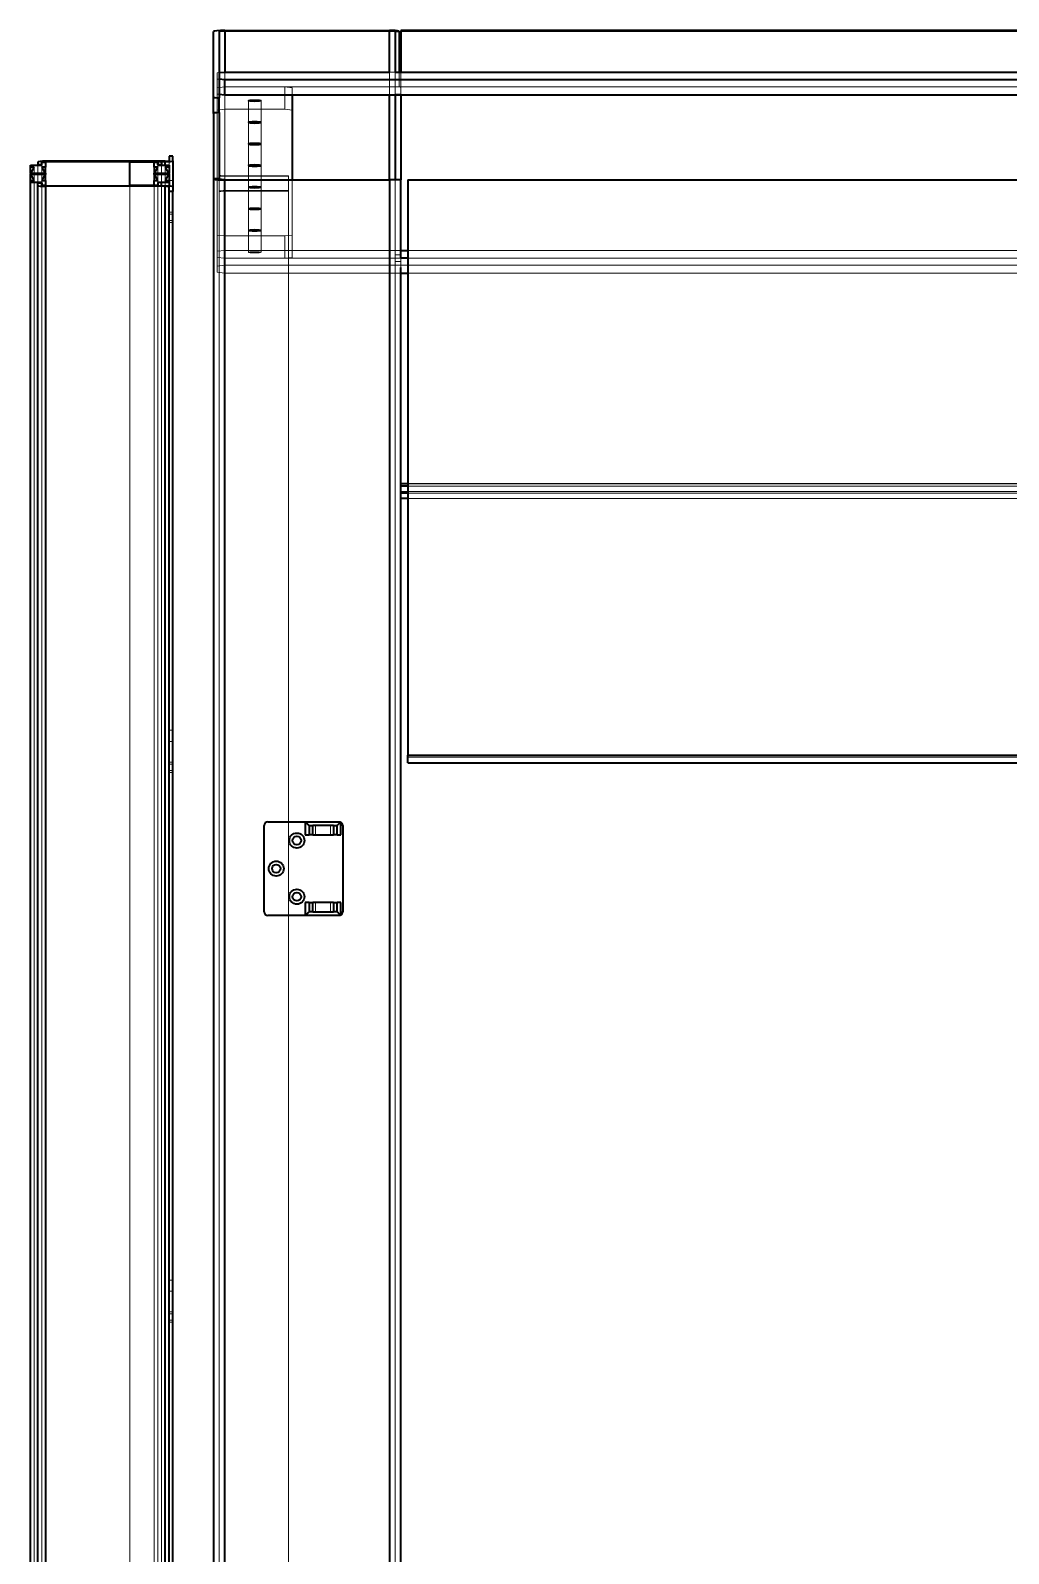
# Model space of a CAD drawing. Header units: millimetres. Extents: x 6115 to 12360, y 7255 to 12668.
# Drawn here: x 6127 to 6649, y 9591 to 10404 of the extents above; entities that cross this region are included whole.
import ezdxf

# ---------------------------------------------------------------- set-up
doc = ezdxf.new("R2010")
doc.units = ezdxf.units.MM
doc.layers.add('外形線', color=7, linetype='Continuous', lineweight=50)

msp = doc.modelspace()

# ---------------------------------------------------------------- linework, layer by layer
at = {"layer": '外形線', "linetype": 'Continuous', "lineweight": 35}
for p, q in [((6224.61, 10368.64), (6224.61, 10403.45)), ((6227.61, 10403.45), (6227.61, 10368.09)), ((6230.61, 10404.07), (6318.61, 10404.07)), ((6230.61, 10403.76), (6230.61, 10381.88)), ((6318.61, 10403.76), (6230.61, 10403.76)), ((6318.61, 10381.88), (6318.61, 10403.76)), ((6321.61, 10403.76), (6323.8, 10403.76)), ((6321.61, 10403.45), (6321.61, 10403.76)), ((6321.61, 10403.45), (6321.61, 10381.57)), ((6323.8, 10403.76), (6323.8, 10381.88)), ((7065.61, 10404.07), (6324.61, 10404.07)), ((6324.61, 10404.07), (6324.61, 10403.76)), ((6324.61, 10403.76), (6324.61, 10381.88)), ((7065.61, 10403.76), (6324.61, 10403.76)), ((6227.61, 10381.57), (6230.61, 10381.88)), ((6230.61, 10381.88), (6318.61, 10381.88)), ((6321.61, 10381.88), (7068.61, 10381.88)), ((6230.61, 10377.7), (6227.61, 10378.01)), ((7157.61, 10377.7), (6230.61, 10377.7)), ((6230.61, 10369.74), (6230.61, 10377.7)), ((6224.61, 10359.75), (6224.61, 10368.64)), ((6227.61, 10370.06), (6230.61, 10369.74)), ((6227.61, 10360.29), (6227.61, 10368.09)), ((6230.61, 10369.74), (7157.61, 10369.74)), ((6266.61, 10369.74), (6266.61, 10324.32)), ((6318.61, 10324.32), (6318.61, 10369.74)), ((6321.61, 10369.74), (6321.61, 10324.32)), ((6324.61, 10369.74), (6324.61, 10324.32)), ((6224.61, 10359.75), (6224.61, 10324.95)), ((6227.61, 10360.29), (6227.61, 10324.95)), ((6126.9, 10331.15), (6126.9, 10332.2)), ((6126.9, 10332.2), (6132.9, 10332.2)), ((6126.9, 10328.01), (6126.9, 10331.15)), ((6128.9, 10331.15), (6126.9, 10331.15)), ((6126.9, 10327.18), (6128.9, 10331.15)), ((6130.9, 10333.87), (6130.9, 10332.51)), ((6130.9, 10332.51), (6130.9, 10332.2)), ((6130.9, 10332.51), (6132.9, 10332.51)), ((6132.9, 10332.51), (6132.9, 10333.87)), ((6132.9, 10332.2), (6132.9, 10333.76)), ((6132.9, 10333.76), (6134.9, 10333.76)), ((6134.9, 10331.15), (6132.9, 10331.15)), ((6132.9, 10331.15), (6134.9, 10327.18)), ((6198.9, 10334.29), (6134.9, 10334.29)), ((6134.9, 10334.08), (6198.9, 10334.08)), ((6134.9, 10334.08), (6134.9, 10333.76)), ((6134.9, 10333.76), (6134.9, 10331.15)), ((6134.9, 10328.01), (6134.9, 10331.15)), ((6179.9, 10333.87), (6179.9, 10334.08)), ((6179.9, 10334.08), (6192.9, 10334.08)), ((6192.9, 10333.87), (6179.9, 10333.87)), ((6179.9, 10321.32), (6179.9, 10333.87)), ((6192.9, 10333.76), (6192.9, 10333.87)), ((6192.9, 10333.76), (6194.9, 10333.76)), ((6192.9, 10331.15), (6192.9, 10333.76)), ((6192.9, 10331.15), (6192.9, 10328.01)), ((6194.9, 10331.15), (6192.9, 10331.15)), ((6192.9, 10327.18), (6194.9, 10331.15)), ((6194.9, 10333.76), (6194.9, 10332.2)), ((6194.9, 10332.3), (6194.9, 10333.66)), ((6196.9, 10332.3), (6194.9, 10332.3)), ((6194.9, 10332.2), (6200.9, 10332.2)), ((6196.9, 10333.66), (6196.9, 10332.3)), ((6196.9, 10332.2), (6196.9, 10332.3)), ((6198.9, 10332.2), (6198.9, 10334.08)), ((6200.9, 10331.15), (6198.9, 10331.15)), ((6198.9, 10331.15), (6200.9, 10327.18)), ((6202.9, 10337), (6200.9, 10337)), ((6200.9, 10337), (6200.9, 10334.5)), ((6200.9, 10332.2), (6200.9, 10331.15)), ((6200.9, 10331.15), (6200.9, 10328.01)), ((6202.9, 10334.5), (6202.9, 10337)), ((6202.9, 10334.5), (6202.9, 10320.69)), ((6128.9, 10324.03), (6126.9, 10328.01)), ((6126.9, 10328.01), (6126.9, 10327.18)), ((6126.9, 10328.01), (6134.9, 10328.01)), ((6126.9, 10324.03), (6126.9, 10327.18)), ((6134.9, 10327.18), (6126.9, 10327.18)), ((6126.9, 10322.99), (6126.9, 10324.03)), ((6126.9, 10324.03), (6128.9, 10324.03)), ((6126.9, 7664.79), (6126.9, 10322.99)), ((6132.9, 10322.99), (6126.9, 10322.99)), ((6130.9, 10321.32), (6130.9, 10322.68)), ((6130.9, 10322.68), (6132.9, 10322.68)), ((6134.9, 10328.01), (6132.9, 10324.03)), ((6132.9, 10324.03), (6134.9, 10324.03)), ((6132.9, 10321.42), (6132.9, 10322.99)), ((6132.9, 10322.68), (6132.9, 10321.32)), ((6134.9, 10328.01), (6134.9, 10327.18)), ((6134.9, 10324.03), (6134.9, 10327.18)), ((6134.9, 10324.03), (6134.9, 10321.42)), ((6194.9, 10324.03), (6192.9, 10328.01)), ((6192.9, 10328.01), (6200.9, 10328.01)), ((6192.9, 10327.18), (6192.9, 10328.01)), ((6192.9, 10327.18), (6192.9, 10324.03)), ((6200.9, 10327.18), (6192.9, 10327.18)), ((6192.9, 10321.42), (6192.9, 10324.03)), ((6192.9, 10324.03), (6194.9, 10324.03)), ((6194.9, 10322.99), (6194.9, 10321.42)), ((6200.9, 10322.99), (6194.9, 10322.99)), ((6194.9, 10322.88), (6194.9, 10321.53)), ((6196.9, 10322.88), (6194.9, 10322.88)), ((6196.9, 10321.53), (6196.9, 10322.88)), ((6200.9, 10328.01), (6198.9, 10324.03)), ((6198.9, 10324.03), (6200.9, 10324.03)), ((6200.9, 10327.18), (6200.9, 10328.01)), ((6200.9, 10327.18), (6200.9, 10324.03)), ((6200.9, 10324.03), (6200.9, 10322.99)), ((6200.9, 10322.99), (6200.9, 10321.05)), ((6224.61, 10324.95), (6224.61, 7626.32)), ((6227.61, 10324.95), (6224.61, 10324.95)), ((6224.61, 10324.95), (6224.61, 10324.95)), ((6230.61, 7626.32), (6230.61, 10324.32)), ((6230.61, 10324.32), (6318.61, 10324.32)), ((6318.61, 10324.32), (6318.61, 7626.32)), ((6324.61, 10324.32), (6318.61, 10324.32)), ((6324.61, 10282.6), (6324.61, 10324.32)), ((6328.28, 10324.32), (6328.28, 10017.32)), ((6328.28, 10324.32), (7069.28, 10324.32)), ((6130.9, 7665.42), (6130.9, 10321.32)), ((6134.9, 10321.42), (6132.9, 10321.42)), ((6134.9, 10321.42), (6134.9, 10321.11)), ((6134.9, 10321.11), (6198.9, 10321.11)), ((6198.9, 10320.9), (6134.9, 10320.9)), ((6134.9, 10320.9), (6134.9, 7666.05)), ((6192.9, 10321.32), (6179.9, 10321.32)), ((6179.9, 10321.32), (6179.9, 10321.11)), ((6179.9, 10321.11), (6192.9, 10321.11)), ((6192.9, 10321.32), (6192.9, 10321.42)), ((6194.9, 10321.42), (6192.9, 10321.42)), ((6196.9, 10321.53), (6196.9, 10321.11)), ((6198.9, 7819.71), (6198.9, 10320.9)), ((6200.9, 10318.18), (6200.9, 10320.69)), ((6202.9, 10318.18), (6200.9, 10318.18)), ((6200.9, 7819.71), (6200.9, 10318.18)), ((6202.9, 10320.69), (6202.9, 10318.18)), ((6202.9, 7819.71), (6202.9, 10318.18)), ((6328.28, 10282.55), (6324.58, 10282.55)), ((6324.61, 10286.73), (6328.28, 10286.73)), ((6324.61, 7630.18), (6324.61, 10277.56)), ((6324.61, 10274.59), (6328.28, 10274.59)), ((6328.28, 10162.09), (6324.61, 10162.09)), ((6328.28, 10160.99), (6324.61, 10160.99)), ((6328.28, 10157.23), (6324.61, 10157.23)), ((6328.28, 10154.24), (6324.61, 10154.24)), ((6328.28, 10013.32), (6328.28, 10017.32)), ((6328.28, 10017.32), (7069.28, 10017.32)), ((6328.28, 10013.32), (7065.95, 10013.32)), ((6253.61, 9981.82), (6273.61, 9981.82)), ((6273.61, 9981.82), (6273.61, 9974.82)), ((6273.61, 9981.82), (6291.61, 9981.82)), ((6292.61, 9974.82), (6292.61, 9981.55)), ((6251.61, 9933.82), (6251.61, 9979.82)), ((6273.61, 9974.82), (6275.61, 9974.82)), ((6275.61, 9979.82), (6275.61, 9974.82)), ((6275.61, 9979.82), (6277.61, 9979.82)), ((6277.61, 9974.82), (6275.61, 9974.82)), ((6277.61, 9974.82), (6277.61, 9979.82)), ((6288.61, 9979.82), (6277.61, 9979.82)), ((6277.61, 9974.82), (6288.61, 9974.82)), ((6288.61, 9979.82), (6290.61, 9979.82)), ((6288.61, 9979.82), (6288.61, 9974.82)), ((6290.61, 9974.82), (6288.61, 9974.82)), ((6290.61, 9974.82), (6290.61, 9979.82)), ((6290.61, 9974.82), (6292.61, 9974.82)), ((6293.61, 9979.82), (6293.61, 9933.82)), ((6273.61, 9931.82), (6253.61, 9931.82)), ((6275.61, 9938.82), (6273.61, 9938.82)), ((6273.61, 9938.82), (6273.61, 9931.82)), ((6291.61, 9931.82), (6273.61, 9931.82)), ((6275.61, 9938.82), (6275.61, 9933.82)), ((6275.61, 9938.82), (6277.61, 9938.82)), ((6277.61, 9933.82), (6275.61, 9933.82)), ((6288.61, 9938.82), (6277.61, 9938.82)), ((6277.61, 9933.82), (6277.61, 9938.82)), ((6277.61, 9933.82), (6288.61, 9933.82)), ((6288.61, 9938.82), (6288.61, 9933.82)), ((6288.61, 9938.82), (6290.61, 9938.82)), ((6290.61, 9933.82), (6288.61, 9933.82)), ((6290.61, 9933.82), (6290.61, 9938.82)), ((6292.61, 9938.82), (6290.61, 9938.82)), ((6292.61, 9932.08), (6292.61, 9938.82))]:
    msp.add_line(p, q, dxfattribs=at).dxf.unprotected_set("ltscale", 0)
at = {"layer": '外形線', "linetype": 'Continuous', "lineweight": 18}
for p, q in [((6230.61, 10403.76), (6230.61, 10404.07)), ((6318.61, 10404.07), (6318.61, 10403.76)), ((6226.61, 10381.46), (6227.61, 10381.57)), ((6226.61, 10378.12), (6226.61, 10381.46)), ((6230.61, 10381.88), (6230.61, 10377.7)), ((6230.61, 10381.88), (6230.61, 10377.7)), ((6318.61, 10369.74), (6318.61, 10381.88)), ((6318.61, 10381.88), (6321.61, 10381.88)), ((6321.61, 10381.57), (6321.61, 10373.61)), ((6323.8, 10381.88), (6323.8, 10373.92)), ((6324.61, 10381.88), (6324.61, 10373.61)), ((6226.61, 10378.12), (6226.61, 10370.16)), ((6227.61, 10378.01), (6226.61, 10378.12)), ((6226.61, 10373.51), (6230.61, 10373.92)), ((6230.61, 10373.92), (6226.61, 10373.51)), ((6230.61, 10373.92), (6262.61, 10373.92)), ((7157.61, 10373.92), (6230.61, 10373.92)), ((6262.61, 10361.99), (6262.61, 10373.92)), ((6262.61, 10373.92), (6266.61, 10373.51)), ((6266.61, 10373.51), (6266.61, 10369.74)), ((6323.8, 10373.92), (6321.61, 10373.92)), ((6321.61, 10370.06), (6321.61, 10373.61)), ((6324.61, 10373.61), (6324.61, 10370.06)), ((6226.61, 10294.9), (6226.61, 10370.16)), ((6226.61, 10370.16), (6227.61, 10370.06)), ((6230.61, 10369.74), (6230.61, 10326.55)), ((6230.61, 10369.74), (6230.61, 10361.99)), ((6243.21, 10355.11), (6243.21, 10366.61)), ((6250.01, 10355.11), (6250.01, 10366.61)), ((6321.61, 10370.06), (6321.61, 10369.74)), ((6324.61, 10370.06), (6321.61, 10370.06)), ((6324.61, 10370.06), (6324.61, 10369.74)), ((6230.61, 10361.99), (6226.61, 10361.57)), ((6262.61, 10361.99), (6230.61, 10361.99)), ((6243.21, 10343.61), (6243.21, 10355.11)), ((6250.01, 10343.61), (6250.01, 10355.11)), ((6266.61, 10361.57), (6262.61, 10361.99)), ((6243.21, 10332.11), (6243.21, 10343.61)), ((6250.01, 10332.11), (6250.01, 10343.61)), ((6128.9, 10324.03), (6128.9, 10331.15)), ((6130.9, 10332.2), (6130.9, 10322.68)), ((6132.9, 10331.15), (6132.9, 10332.2)), ((6132.9, 10331.15), (6132.9, 10324.03)), ((6134.9, 10334.08), (6134.9, 10334.29)), ((6192.9, 10334.08), (6192.9, 10333.87)), ((6194.9, 10332.2), (6194.9, 10331.15)), ((6194.9, 10324.03), (6194.9, 10331.15)), ((6196.9, 10322.88), (6196.9, 10332.2)), ((6198.9, 10334.29), (6198.9, 10334.08)), ((6198.9, 10331.15), (6198.9, 10332.2)), ((6198.9, 10331.15), (6198.9, 10324.03)), ((6200.9, 10332.2), (6200.9, 10334.5)), ((6243.21, 10320.61), (6243.21, 10332.11)), ((6250.01, 10320.61), (6250.01, 10332.11)), ((6128.9, 10324.03), (6128.9, 7653.74)), ((6132.9, 10322.99), (6132.9, 10324.03)), ((6194.9, 10324.03), (6194.9, 10322.99)), ((6198.9, 10321.11), (6198.9, 10324.03)), ((6202.9, 10324.04), (6200.9, 10324.04)), ((6227.61, 7489.32), (6227.61, 10324.95)), ((6230.61, 10326.24), (6230.61, 10326.55)), ((6230.61, 10326.55), (6264.61, 10326.55)), ((6230.61, 10326.24), (6230.61, 10324.32)), ((6264.61, 10326.24), (6230.61, 10326.24)), ((6264.61, 10326.55), (6264.61, 10326.24)), ((6264.61, 10326.24), (6264.61, 10318.61)), ((6266.61, 10324.32), (6266.61, 10294.9)), ((6321.61, 10324.32), (6321.61, 10280.74)), ((6132.9, 10321.32), (6132.9, 7651.03)), ((6134.9, 10320.9), (6134.9, 10321.11)), ((6179.9, 10321.11), (6179.9, 7650.82)), ((6192.9, 10321.32), (6192.9, 10321.11)), ((6192.9, 7650.82), (6192.9, 10321.11)), ((6194.9, 7651.13), (6194.9, 10321.42)), ((6196.9, 10321.11), (6196.9, 7651.23)), ((6198.9, 10321.11), (6198.9, 10320.9)), ((6200.9, 10321.05), (6200.9, 10320.69)), ((6202.9, 10318.04), (6200.9, 10318.04)), ((6264.61, 10318.61), (6230.61, 10318.61)), ((6230.61, 10318.3), (6264.61, 10318.3)), ((6243.21, 10309.12), (6243.21, 10320.61)), ((6250.01, 10309.12), (6250.01, 10320.61)), ((6264.61, 10318.3), (6264.61, 10318.61)), ((6264.61, 7752.55), (6264.61, 10318.3)), ((6202.9, 10307.08), (6200.9, 10307.08)), ((6202.9, 10307.07), (6200.9, 10307.07)), ((6202.9, 10306.02), (6200.9, 10306.02)), ((6243.21, 10297.62), (6243.21, 10309.12)), ((6250.01, 10297.62), (6250.01, 10309.12)), ((6202.9, 10302.59), (6200.9, 10302.59)), ((6202.9, 10301.55), (6200.9, 10301.55)), ((6202.9, 10301.54), (6200.9, 10301.54)), ((6243.21, 10285.68), (6243.21, 10297.62)), ((6250.01, 10285.68), (6250.01, 10297.62)), ((6230.61, 10294.48), (6226.61, 10294.9)), ((6226.61, 10294.9), (6226.61, 10282.97)), ((6262.61, 10294.48), (6230.61, 10294.48)), ((6266.61, 10294.9), (6262.61, 10294.48)), ((6262.61, 10294.48), (6262.61, 10282.55)), ((6266.61, 10282.97), (6266.61, 10294.9)), ((6226.61, 10286.31), (6230.61, 10286.73)), ((6226.61, 10282.97), (6230.61, 10282.55)), ((6226.61, 10282.97), (6226.61, 10275.01)), ((6230.61, 10282.55), (6226.61, 10282.97)), ((6230.61, 10286.73), (6324.61, 10286.73)), ((6230.61, 10282.55), (6262.61, 10282.55)), ((6324.58, 10282.55), (6230.61, 10282.55)), ((6262.61, 10282.55), (6266.61, 10282.97)), ((6324.61, 10284.32), (6321.61, 10284.32)), ((6324.61, 10280.74), (6324.61, 10282.6)), ((6328.28, 10286.73), (7157.61, 10286.73)), ((7157.61, 10282.55), (6328.28, 10282.55)), ((6230.61, 10278.77), (6226.61, 10278.35)), ((6226.61, 10275.01), (6230.61, 10274.59)), ((7157.61, 10278.77), (6230.61, 10278.77)), ((6230.61, 10274.59), (6324.61, 10274.59)), ((6321.61, 10280.74), (6321.61, 7630.18)), ((6324.61, 10280.74), (6321.61, 10280.74)), ((6324.61, 10277.56), (6324.61, 10280.74)), ((6328.28, 10274.59), (7157.61, 10274.59)), ((7065.61, 10162.4), (6324.61, 10162.4)), ((7065.61, 10162.09), (6328.28, 10162.09)), ((7065.61, 10160.99), (6328.28, 10160.99)), ((7065.61, 10158.01), (6324.61, 10158.01)), ((7065.61, 10157.23), (6328.28, 10157.23)), ((7065.61, 10154.24), (6328.28, 10154.24)), ((6202.9, 10030.66), (6200.9, 10030.66)), ((6202.9, 10024.66), (6200.9, 10024.66)), ((6202.9, 10013.7), (6200.9, 10013.7)), ((6202.9, 10013.68), (6200.9, 10013.68)), ((6328.28, 10016.32), (7069.28, 10016.32)), ((6202.9, 10012.64), (6200.9, 10012.64)), ((6202.9, 10009.21), (6200.9, 10009.21)), ((6202.9, 10008.16), (6200.9, 10008.16)), ((6202.9, 10008.15), (6200.9, 10008.15)), ((6279.11, 9979.82), (6279.11, 9974.82)), ((6287.11, 9979.82), (6287.11, 9974.82)), ((6279.11, 9938.82), (6279.11, 9933.82)), ((6287.11, 9938.82), (6287.11, 9933.82)), ((6202.9, 9737.27), (6200.9, 9737.27)), ((6202.9, 9731.27), (6200.9, 9731.27)), ((6202.9, 9720.31), (6200.9, 9720.31)), ((6202.9, 9720.3), (6200.9, 9720.3)), ((6202.9, 9719.26), (6200.9, 9719.26)), ((6202.9, 9715.83), (6200.9, 9715.83)), ((6202.9, 9714.78), (6200.9, 9714.78)), ((6202.9, 9714.77), (6200.9, 9714.77))]:
    msp.add_line(p, q, dxfattribs=at).dxf.unprotected_set("ltscale", 0)
at = {"layer": '外形線', "linetype": 'Continuous', "lineweight": 35}
for points in [[(6224.61, 10324.95), (6224.62, 10324.91), (6224.66, 10324.86), (6224.72, 10324.82), (6224.81, 10324.78), (6224.92, 10324.75), (6225.06, 10324.71), (6225.22, 10324.67), (6225.41, 10324.64), (6225.61, 10324.6), (6225.84, 10324.57), (6226.09, 10324.54), (6226.36, 10324.51), (6226.64, 10324.49), (6226.95, 10324.46), (6227.27, 10324.44), (6227.6, 10324.42), (6227.95, 10324.4), (6228.3, 10324.38), (6228.67, 10324.36), (6229.05, 10324.35), (6229.43, 10324.33), (6229.82, 10324.32), (6230.21, 10324.32), (6230.61, 10324.32)], [(6230.61, 10324.32), (6230.41, 10324.32), (6230.21, 10324.33), (6230.01, 10324.34), (6229.82, 10324.35), (6229.63, 10324.37), (6229.45, 10324.4), (6229.27, 10324.42), (6229.1, 10324.45), (6228.93, 10324.48), (6228.77, 10324.51), (6228.62, 10324.54), (6228.48, 10324.57), (6228.35, 10324.6), (6228.22, 10324.64), (6228.11, 10324.67), (6228.01, 10324.71), (6227.91, 10324.74), (6227.83, 10324.78), (6227.76, 10324.81), (6227.71, 10324.84), (6227.66, 10324.87), (6227.63, 10324.9), (6227.61, 10324.92), (6227.61, 10324.95)], [(6273.61, 9981.82), (6273.72, 9981.7), (6273.83, 9981.59), (6273.94, 9981.48), (6274.06, 9981.37), (6274.17, 9981.25), (6274.28, 9981.14), (6274.39, 9981.03), (6274.49, 9980.93), (6274.6, 9980.82), (6274.7, 9980.72), (6274.81, 9980.62), (6274.9, 9980.52), (6275, 9980.42), (6275.09, 9980.33), (6275.18, 9980.25), (6275.26, 9980.16), (6275.33, 9980.09), (6275.4, 9980.02), (6275.46, 9979.96), (6275.51, 9979.91), (6275.55, 9979.87), (6275.58, 9979.84), (6275.6, 9979.82), (6275.61, 9979.82)], [(6290.61, 9979.82), (6290.61, 9979.82), (6290.63, 9979.84), (6290.65, 9979.86), (6290.69, 9979.9), (6290.73, 9979.94), (6290.79, 9980), (6290.85, 9980.06), (6290.91, 9980.13), (6290.99, 9980.2), (6291.06, 9980.28), (6291.15, 9980.36), (6291.23, 9980.44), (6291.32, 9980.53), (6291.41, 9980.62), (6291.51, 9980.72), (6291.61, 9980.82), (6291.7, 9980.92), (6291.8, 9981.02), (6291.91, 9981.12), (6292.01, 9981.22), (6292.11, 9981.32), (6292.22, 9981.43), (6292.32, 9981.53), (6292.43, 9981.64)], [(6291.61, 9981.82), (6291.64, 9981.82), (6291.67, 9981.82), (6291.71, 9981.81), (6291.74, 9981.81), (6291.78, 9981.81), (6291.81, 9981.81), (6291.85, 9981.8), (6291.88, 9981.8), (6291.92, 9981.79), (6291.95, 9981.79), (6291.99, 9981.78), (6292.02, 9981.77), (6292.06, 9981.76), (6292.09, 9981.76), (6292.12, 9981.75), (6292.16, 9981.74), (6292.19, 9981.73), (6292.23, 9981.72), (6292.26, 9981.71), (6292.3, 9981.69), (6292.33, 9981.68), (6292.36, 9981.67), (6292.4, 9981.65), (6292.43, 9981.64)], [(6292.43, 9981.64), (6292.44, 9981.64), (6292.44, 9981.63), (6292.45, 9981.63), (6292.46, 9981.63), (6292.47, 9981.62), (6292.47, 9981.62), (6292.48, 9981.61), (6292.49, 9981.61), (6292.5, 9981.61), (6292.5, 9981.6), (6292.51, 9981.6), (6292.52, 9981.6), (6292.53, 9981.59), (6292.53, 9981.59), (6292.54, 9981.58), (6292.55, 9981.58), (6292.56, 9981.58), (6292.56, 9981.57), (6292.57, 9981.57), (6292.58, 9981.56), (6292.58, 9981.56), (6292.59, 9981.56), (6292.6, 9981.55), (6292.61, 9981.55)], [(6273.61, 9931.82), (6273.72, 9931.93), (6273.83, 9932.04), (6273.94, 9932.16), (6274.06, 9932.27), (6274.17, 9932.38), (6274.28, 9932.49), (6274.39, 9932.6), (6274.49, 9932.71), (6274.6, 9932.81), (6274.7, 9932.92), (6274.81, 9933.02), (6274.9, 9933.11), (6275, 9933.21), (6275.09, 9933.3), (6275.18, 9933.39), (6275.26, 9933.47), (6275.33, 9933.54), (6275.4, 9933.61), (6275.46, 9933.67), (6275.51, 9933.72), (6275.55, 9933.76), (6275.58, 9933.79), (6275.6, 9933.81), (6275.61, 9933.82)], [(6290.61, 9933.82), (6290.61, 9933.81), (6290.63, 9933.79), (6290.65, 9933.77), (6290.69, 9933.73), (6290.73, 9933.69), (6290.79, 9933.63), (6290.85, 9933.57), (6290.91, 9933.51), (6290.99, 9933.43), (6291.06, 9933.36), (6291.15, 9933.28), (6291.23, 9933.19), (6291.32, 9933.1), (6291.41, 9933.01), (6291.51, 9932.91), (6291.61, 9932.82), (6291.7, 9932.72), (6291.8, 9932.62), (6291.91, 9932.52), (6292.01, 9932.41), (6292.11, 9932.31), (6292.22, 9932.2), (6292.32, 9932.1), (6292.43, 9931.99)], [(6292.43, 9931.99), (6292.4, 9931.98), (6292.36, 9931.97), (6292.33, 9931.95), (6292.3, 9931.94), (6292.26, 9931.93), (6292.23, 9931.92), (6292.19, 9931.91), (6292.16, 9931.89), (6292.12, 9931.89), (6292.09, 9931.88), (6292.06, 9931.87), (6292.02, 9931.86), (6291.99, 9931.85), (6291.95, 9931.85), (6291.92, 9931.84), (6291.88, 9931.84), (6291.85, 9931.83), (6291.81, 9931.83), (6291.78, 9931.82), (6291.74, 9931.82), (6291.71, 9931.82), (6291.67, 9931.82), (6291.64, 9931.82), (6291.61, 9931.82)], [(6292.61, 9932.08), (6292.6, 9932.08), (6292.59, 9932.08), (6292.58, 9932.07), (6292.58, 9932.07), (6292.57, 9932.06), (6292.56, 9932.06), (6292.56, 9932.06), (6292.55, 9932.05), (6292.54, 9932.05), (6292.53, 9932.04), (6292.53, 9932.04), (6292.52, 9932.04), (6292.51, 9932.03), (6292.5, 9932.03), (6292.5, 9932.03), (6292.49, 9932.02), (6292.48, 9932.02), (6292.47, 9932.01), (6292.47, 9932.01), (6292.46, 9932.01), (6292.45, 9932), (6292.44, 9932), (6292.44, 9932), (6292.43, 9931.99)]]:
    msp.add_lwpolyline(points, dxfattribs=at).dxf.unprotected_set("ltscale", 0)
for centre, radius in [((6269.11, 9971.82), 4), ((6269.11, 9971.82), 2.25), ((6258.11, 9956.82), 4), ((6258.11, 9956.82), 2.25), ((6269.11, 9941.82), 4), ((6269.11, 9941.82), 2.25)]:
    msp.add_circle(centre, radius, dxfattribs=at).dxf.unprotected_set("ltscale", 0)
for centre, start, end in [((6253.61, 9979.82), 90, 180), ((6291.61, 9979.82), 0, 60), ((6253.61, 9933.82), 180, 270), ((6291.61, 9933.82), 300, 0)]:
    msp.add_arc(centre, 2, start, end, dxfattribs=at).dxf.unprotected_set("ltscale", 0)
for centre, major_axis, start_param, end_param in [((6230.61, 10403.45), (-6, 0), 4.712389, 6.283185), ((6230.61, 10403.45), (-3, 0), 4.712389, 6.283185), ((6318.61, 10403.45), (6, 0), 0.523599, 1.570796), ((6318.61, 10403.45), (3, 0), 0, 1.570796), ((6230.61, 10368.64), (-6, 0), 0, 1.047198), ((6230.61, 10359.75), (-6, 0), 5.235988, 6.283185), ((6134.9, 10333.87), (-4, 0), 4.712389, 6.283185), ((6134.9, 10333.87), (-2, 0), 4.712389, 6.283185), ((6192.9, 10333.66), (4, 0), 0, 1.570796), ((6192.9, 10333.66), (2, 0), 0, 1.570796), ((6198.9, 10334.5), (2, 0), 4.712389, 6.283185), ((6198.9, 10334.5), (4, 0), 4.712389, 6.283185), ((6134.9, 10321.32), (-4, 0), 0, 1.570796), ((6134.9, 10321.32), (-2, 0), 0, 1.570796), ((6192.9, 10321.53), (2, 0), 4.712389, 6.283185), ((6192.9, 10321.53), (4, 0), 4.712389, 6.283185), ((6198.9, 10320.69), (4, 0), 0, 1.570796), ((6198.9, 10320.69), (2, 0), 0, 1.570796)]:
    msp.add_ellipse(centre, major_axis=major_axis, ratio=0.104528, start_param=start_param, end_param=end_param, dxfattribs=at).dxf.unprotected_set("ltscale", 0)
at = {"layer": '外形線', "linetype": 'Continuous', "lineweight": 18}
for centre, major_axis, start_param, end_param in [((6318.61, 10373.61), (6, 0), 0, 0.523599), ((6230.61, 10326.87), (-3, 0), 0, 1.570796), ((6230.61, 10326.87), (-6, 0), 1.047198, 1.570796), ((6230.61, 10317.98), (-6, 0), 4.712389, 5.235988), ((6230.61, 10317.98), (-3, 0), 4.712389, 6.283185)]:
    msp.add_ellipse(centre, major_axis=major_axis, ratio=0.104528, start_param=start_param, end_param=end_param, dxfattribs=at).dxf.unprotected_set("ltscale", 0)
at = {"layer": '外形線', "linetype": 'Continuous', "lineweight": 35}
for centre in [(6246.61, 10366.61), (6246.61, 10355.11), (6246.61, 10343.61), (6246.61, 10332.11)]:
    msp.add_ellipse(centre, major_axis=(3.4, 0), ratio=0.104528, dxfattribs=at).dxf.unprotected_set("ltscale", 0)
at = {"layer": '外形線', "linetype": 'Continuous', "lineweight": 18}
for centre in [(6246.61, 10354.67), (6246.61, 10343.17), (6246.61, 10331.68), (6246.61, 10320.61), (6246.61, 10320.18), (6246.61, 10309.12), (6246.61, 10308.68), (6246.61, 10297.62), (6246.61, 10297.18), (6246.61, 10285.68)]:
    msp.add_ellipse(centre, major_axis=(3.4, 0), ratio=0.104528, dxfattribs=at).dxf.unprotected_set("ltscale", 0)

doc.saveas('drawing.dxf')
